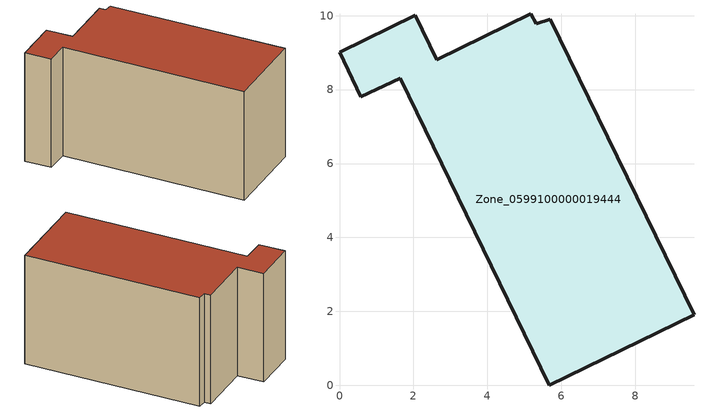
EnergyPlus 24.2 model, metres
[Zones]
Zone_0599100000019444
 floor ground (C_G): 5.7,9.91 9.59,1.91 5.68,0 1.65,8.31 0.58,7.81 0,9.01 2.05,10.01 2.63,8.81 5.18,10.05 5.32,9.78 z0
 wall outside (C_F): 2.05,10.01 0,9.01 0.58,7.81 1.65,8.31 5.68,0 9.59,1.91 5.7,9.91 5.32,9.78 5.18,10.05 2.63,8.81 2.05,10.01 z0:5.75
 roof outside (C_R): 9.59,1.91 5.7,9.91 5.32,9.78 5.18,10.05 2.63,8.81 2.05,10.01 0,9.01 0.58,7.81 1.65,8.31 5.68,0 z5.75
[BUILDING]
Pand.0599100000019444: North Axis=0; Terrain=City; Loads Convergence Tolerance Value=0.04; Temperature Convergence Tolerance Value=0.4; Solar Distribution=FullExterior; Maximum Number of Warmup Days=25; Minimum Number of Warmup Days=1
[Site:Location]
Rotterdam.The.Hague.AP_ZH_NLD Design_Conditions: Latitude=51.96; Longitude=4.45; Time Zone=1; Elevation=-4.5
[SITE:GROUNDTEMPERATURE:BUILDINGSURFACE]
18, 18, 18, 18, 18, 18, 18, 18, 18, 18, 18, 18
[MATERIAL] Thermal Absorptance=0.9; Solar Absorptance=0.7; Visible Absorptance=0.7
Name | Roughness | Thickness | Conductivity | Density | Specific Heat
G.TI.1946-1964 | MediumSmooth | 0.15 | 1 | 540 | 1210
F.TI.1946-1964 | Rough | 0.3 | 0.857143 | 1920 | 840
R.TI.1946-1964 | MediumRough | 0.2 | 0.277778 | 1500 | 1000
[CONSTRUCTION]
C_G: G.TI.1946-1964
C_F: F.TI.1946-1964
C_R: R.TI.1946-1964
[ZONE]
Zone_0599100000019444: Type=1; Multiplier=1; Ceiling Height=Autocalculate; Volume=Autocalculate; Floor Area=autocalculate; Part of Total Floor Area=Yes
[ZONEINFILTRATION:DESIGNFLOWRATE]
Infil_Zone_0599100000019444: Zone or ZoneList or Space or SpaceList=Zone_0599100000019444; Schedule=AlwaysOn; Design Flow Rate Calculation Method=Flow/Area; Flow Rate per Floor Area=0.003; Constant Term Coefficient=1; Temperature Term Coefficient=0; Velocity Term Coefficient=0; Velocity Squared Term Coefficient=0
[HVACTEMPLATE:ZONE:IDEALLOADSAIRSYSTEM]
Zone_0599100000019444: Maximum Heating Supply Air Temperature=50; Minimum Cooling Supply Air Temperature=13; Maximum Heating Supply Air Humidity Ratio=0.0156; Minimum Cooling Supply Air Humidity Ratio=0.0077; Heating Limit=NoLimit; Cooling Limit=NoLimit; Dehumidification Control Type=ConstantSensibleHeatRatio; Cooling Sensible Heat Ratio=0.7; Dehumidification Setpoint=60; Humidification Control Type=None; Humidification Setpoint=30; Outdoor Air Method=None; Outdoor Air Flow Rate per Person=0.00944; Outdoor Air Flow Rate per Zone Floor Area=0; Outdoor Air Flow Rate per Zone=0; Demand Controlled Ventilation Type=None; Outdoor Air Economizer Type=NoEconomizer; Heat Recovery Type=None; Sensible Heat Recovery Effectiveness=0.7; Latent Heat Recovery Effectiveness=0.65
[ZONECONTROL:THERMOSTAT]
ThermostatControl_Zone_0599100000019444: Zone or ZoneList=Zone_0599100000019444; Control Type Schedule=DualSetpointControlType; Control 1=Thermostat_Zone_0599100000019444; Temperature Difference Between Cutout And Setpoint=0
[THERMOSTATSETPOINT:DUALSETPOINT]
Thermostat_Zone_0599100000019444: Heating Setpoint Temperature Schedule=HeatingSetpoint_Zone_0599100000019444; Cooling Setpoint Temperature Schedule=CoolingSetpoint_Zone_0599100000019444
[SCHEDULE:COMPACT]
HeatingSetpoint_Zone_0599100000019444: Through: 12/31, For: AllDays, Until: 24:00, 21
CoolingSetpoint_Zone_0599100000019444: Through: 12/31, For: AllDays, Until: 24:00, 24
DualSetpointControlType: Through: 12/31, For: AllDays, Until: 24:00, 4
AlwaysOn: Through: 12/31, For: AllDays, Until: 24:00, 1
